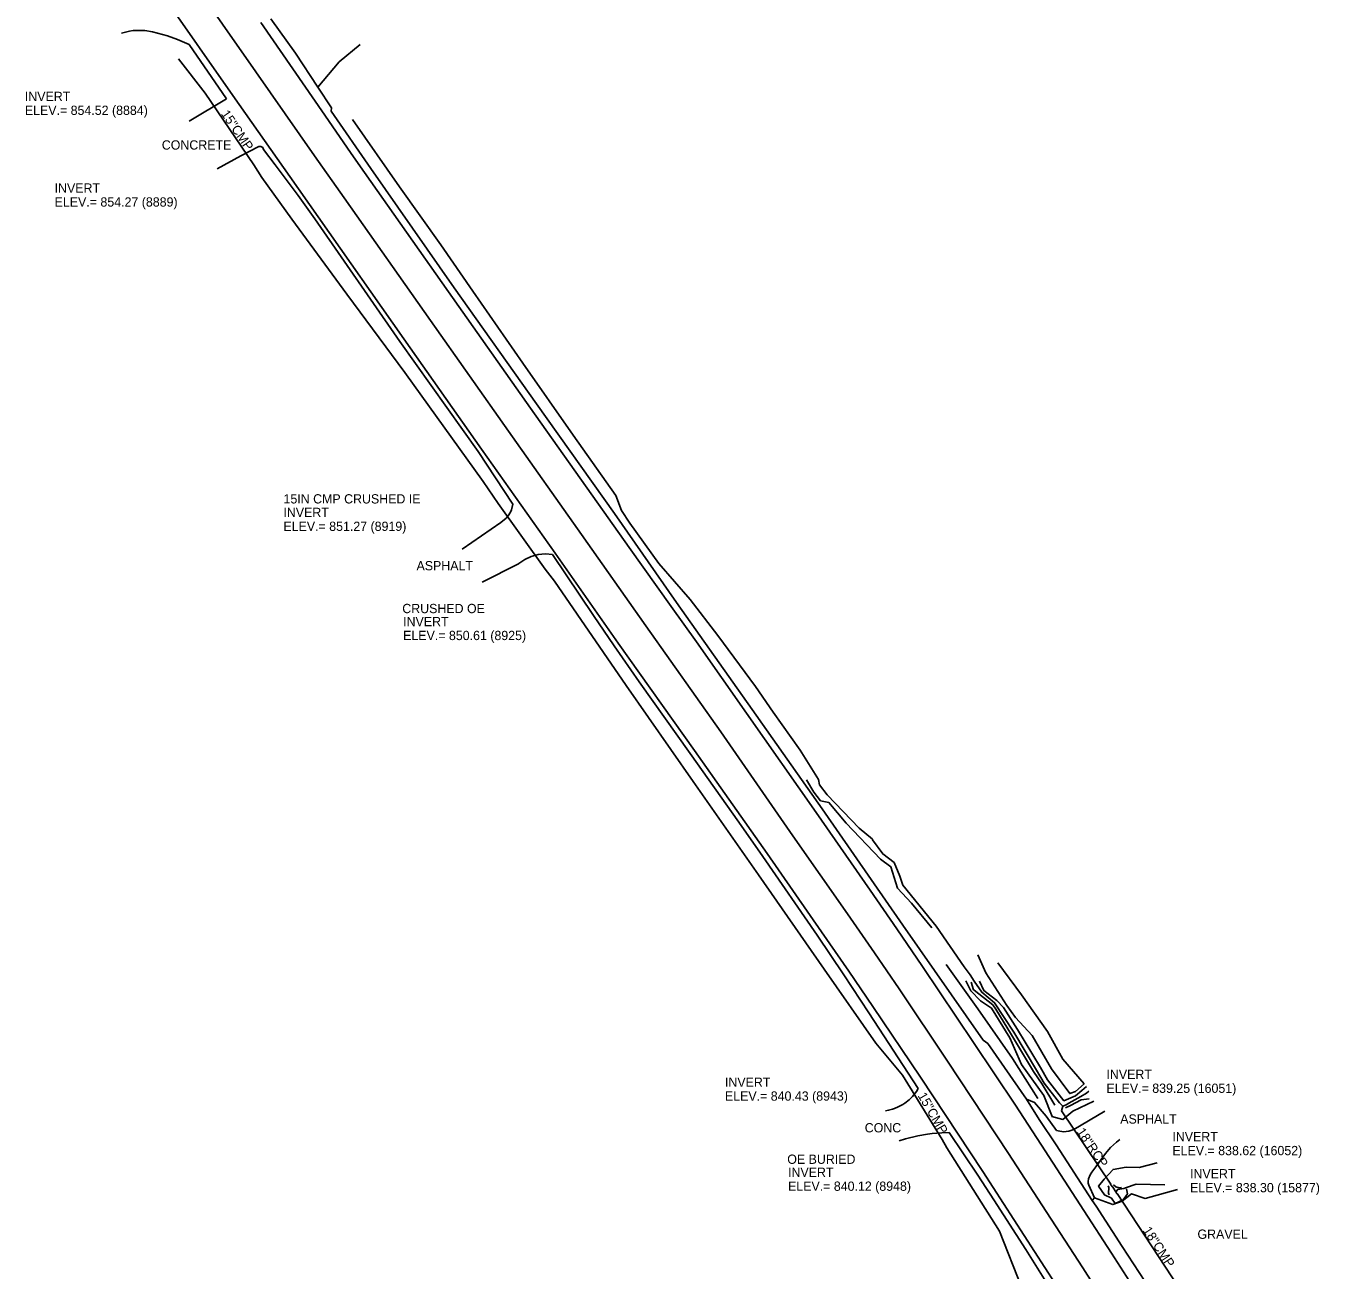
# Model space of a CAD drawing. Extents: x 4874250 to 4894764, y 3790958 to 3811930.
# Drawn here: x 4892909 to 4893327.7, y 3798746.6 to 3799149.3 of the extents above; entities that cross this region are included whole.
import ezdxf

# ---------------------------------------------------------------- set-up
doc = ezdxf.new("R2010")
doc.units = 0
for name, color, linetype in [('R_CM_CRAIL_PR', 7, 'Continuous'), ('R_CM_CUT_PR', 7, 'Continuous'), ('R_CM_DITCH_PR', 7, 'Continuous'), ('R_CM_FILL_PR', 7, 'Continuous'), ('R_CM_GRPOST_PR', 7, 'Continuous'), ('R_CM_MPES_PR', 7, 'Continuous'), ('R_PL_CNTINT_PR', 7, 'Continuous'), ('R_PL_ENTR_EX', 7, 'Continuous')]:
    doc.layers.add(name, color=color, linetype=linetype)

msp = doc.modelspace()

# ---------------------------------------------------------------- linework, layer by layer
at = {"layer": 'R_CM_CRAIL_PR'}
for points in [[(4893242.32, 3798742.32), (4893218.89, 3798778.55), (4893198.64, 3798809.01), (4893183.2, 3798831.9), (4893175.43, 3798843.31), (4893166.67, 3798856.05), (4893149.01, 3798881.42), (4893125.51, 3798914.73), (4893100.79, 3798949.51), (4893087.2, 3798968.95), (4893080.37, 3798978.65), (4893056.53, 3799012.31), (4893031.43, 3799048.02), (4893003.67, 3799087.45), (4892994.45, 3799100.55), (4892976.03, 3799126.78), (4892953.72, 3799158.81)], [(4893273.11, 3798740.2), (4893263.98, 3798754.28), (4893255.5, 3798767.3), (4893254.27, 3798769.16), (4893242.6, 3798787.1), (4893237.11, 3798795.35), (4893232.97, 3798801.91), (4893220.49, 3798819.93), (4893219.01, 3798821), (4893192.91, 3798858.26), (4893166.87, 3798895.85), (4893144.21, 3798928.08), (4893119.65, 3798962.63), (4893099.57, 3798991.49), (4893074.3, 3799026.95), (4893047.73, 3799064.48), (4893020.67, 3799103.1), (4893007.84, 3799121.71), (4893007.97, 3799122.72), (4893003.5, 3799129.49), (4892996.28, 3799140.41), (4892988.32, 3799151.61)], [(4893272.21, 3798733.98), (4893260.54, 3798752.06), (4893251.53, 3798765.95), (4893239.08, 3798785.16), (4893229.41, 3798800.03), (4893215.87, 3798820.31), (4893199.36, 3798844.83), (4893191.04, 3798857.05), (4893182.36, 3798869.62), (4893164.85, 3798894.67), (4893142.37, 3798926.8), (4893126.12, 3798949.89), (4893117.94, 3798961.4), (4893104.3, 3798980.48), (4893097.5, 3798990.04), (4893072.39, 3799025.59), (4893045.89, 3799063.19), (4893018.67, 3799101.82), (4893014.37, 3799107.98), (4893005.86, 3799120.38), (4892985.08, 3799150.42)], [(4892973.94, 3799125.71), (4892961.94, 3799143.21)], [(4893066.7, 3798994.54), (4893055.45, 3799011.49), (4893030.14, 3799047.11), (4893002.57, 3799086.79), (4892997.14, 3799094.35), (4892989.68, 3799104.27), (4892985.97, 3799109.24)], [(4893197.95, 3798805.35), (4893181.96, 3798829.92), (4893173.86, 3798842.12), (4893165.21, 3798854.97), (4893147.67, 3798880.47), (4893139.86, 3798891.6), (4893124.1, 3798913.79), (4893107.61, 3798937), (4893099.46, 3798948.68), (4893092.75, 3798958.48), (4893079.54, 3798978.23)], [(4893240.37, 3798741.2), (4893232.74, 3798753.32), (4893222.42, 3798769.38), (4893217.19, 3798777.36), (4893207.98, 3798791.18)]]:
    msp.add_lwpolyline(points, dxfattribs=at)
at = {"layer": 'R_CM_CUT_PR'}
for points in [[(4893202.29, 3798857.43), (4893195.78, 3798865.39), (4893191.28, 3798870.26), (4893189.04, 3798877.16), (4893185.71, 3798879.55), (4893174.66, 3798891.22), (4893169, 3798897.94), (4893166.31, 3798898.5), (4893164.12, 3798901.31), (4893161.74, 3798905.32)], [(4893236.71, 3798802.15), (4893228.46, 3798815.12), (4893217.27, 3798831.16), (4893207.03, 3798845.54)], [(4893251.63, 3798806.9), (4893248.89, 3798804.42), (4893247.02, 3798803.76), (4893241.11, 3798811.72), (4893234.83, 3798822.52), (4893229.45, 3798828.33), (4893226.62, 3798832.25), (4893219.78, 3798842.87), (4893217.26, 3798848.66)], [(4893251.63, 3798806.9), (4893244.76, 3798814.83), (4893239.83, 3798823.87), (4893231.42, 3798835.68), (4893223.71, 3798846.03)], [(4893254.77, 3798801.3), (4893247.98, 3798798.05), (4893244.75, 3798795.38), (4893241.24, 3798796.35), (4893241.25, 3798796.36), (4893238.65, 3798803.16), (4893231.41, 3798813.19), (4893227.6, 3798821.78), (4893221.69, 3798831.4), (4893218.14, 3798833.71), (4893215.02, 3798836.96), (4893213.34, 3798840.2)], [(4893265.33, 3798772.95), (4893265.65, 3798771.26), (4893264.29, 3798769.33), (4893261.72, 3798768.16), (4893260.49, 3798769.86), (4893258.2, 3798770.95), (4893256.35, 3798773.8), (4893258.17, 3798776.06), (4893261.02, 3798779.2), (4893265.31, 3798779.93), (4893269.5, 3798779.86), (4893275.25, 3798781.35)], [(4893259.42, 3798773.85), (4893259.69, 3798773.35), (4893259.54, 3798771.56), (4893259.78, 3798770.95)]]:
    msp.add_lwpolyline(points, dxfattribs=at)
at = {"layer": 'R_CM_DITCH_PR'}
for points in [[(4892967.08, 3799127.5), (4892982.84, 3799104.29)], [(4893061.92, 3798994.71), (4893077.12, 3798973.48)], [(4893192.84, 3798809.71), (4893205.67, 3798788.93)], [(4893244.33, 3798798.19), (4893260.26, 3798774.44)], [(4893262.32, 3798771.44), (4893286.9, 3798734.13)]]:
    msp.add_lwpolyline(points, dxfattribs=at)
at = {"layer": 'R_CM_FILL_PR'}
for points in [[(4893215.07, 3798839.77), (4893215.82, 3798837.36), (4893216.05, 3798837.16), (4893222.05, 3798832.47), (4893223.04, 3798831.09), (4893228.14, 3798822.8), (4893235.22, 3798810.88), (4893238.08, 3798806.75), (4893242.13, 3798800.03)], [(4893217.74, 3798840.15), (4893219.13, 3798837.08), (4893223.44, 3798833.87), (4893225.51, 3798831.56), (4893230.04, 3798824.49), (4893237.51, 3798812.2), (4893239.8, 3798808.24), (4893245.1, 3798801.44), (4893248.9, 3798803.04), (4893250.86, 3798804.72), (4893252.47, 3798805.98)], [(4893253.28, 3798802.09), (4893250.68, 3798801.67), (4893247.24, 3798799.93), (4893245.59, 3798799.13)], [(4893261.18, 3798774.16), (4893261.9, 3798773.56), (4893262.97, 3798773.25), (4893263.79, 3798773.36)]]:
    msp.add_lwpolyline(points, dxfattribs=at)
at = {"layer": 'R_CM_GRPOST_PR'}
for points in [[(4892961.94, 3799143.21), (4892959.64, 3799144.27), (4892958.09, 3799144.9), (4892954.91, 3799146.01), (4892951.66, 3799146.96), (4892950.01, 3799147.34), (4892947.52, 3799147.73), (4892945.04, 3799147.83), (4892943.81, 3799147.74), (4892942.53, 3799147.55), (4892940, 3799146.88)], [(4893003.5, 3799129.49), (4893010.48, 3799137.69), (4893017.28, 3799143.23)], [(4892961.87, 3799118.41), (4892973.94, 3799125.71)], [(4892985.97, 3799109.24), (4892985.69, 3799109.87), (4892985.1, 3799110.24), (4892984.42, 3799110.24), (4892984.21, 3799110.15), (4892978.6, 3799107.24), (4892970.99, 3799103)], [(4893050.25, 3798979.98), (4893062.75, 3798988.51), (4893064.48, 3798989.91), (4893065.19, 3798990.71), (4893065.89, 3798991.85), (4893066.25, 3798992.68), (4893066.7, 3798994.54)], [(4893079.54, 3798978.23), (4893077.22, 3798978.42), (4893074.9, 3798978.2), (4893072.65, 3798977.59), (4893070.54, 3798976.61), (4893068.62, 3798975.27), (4893068.47, 3798975.15), (4893056.78, 3798969.27)], [(4893187.3, 3798798.17), (4893188.32, 3798798.37), (4893189.62, 3798798.72), (4893190.25, 3798798.93), (4893191.44, 3798799.4), (4893192.92, 3798800.17), (4893193.61, 3798800.6), (4893195.05, 3798801.72), (4893196.13, 3798802.8), (4893197.39, 3798804.44), (4893197.95, 3798805.35)], [(4893258.39, 3798798.06), (4893248.33, 3798792.12), (4893246.7, 3798791.57), (4893244.99, 3798791.41), (4893243.3, 3798791.65), (4893242.75, 3798791.82), (4893239.32, 3798796.38), (4893235.59, 3798800.84), (4893232.97, 3798801.91)], [(4893207.98, 3798791.18), (4893205.62, 3798791.09), (4893202.5, 3798790.81), (4893200.95, 3798790.6), (4893197.86, 3798790.06), (4893193.79, 3798789.05), (4893191.78, 3798788.43)], [(4893254.27, 3798769.16), (4893255.02, 3798770.04), (4893253.19, 3798774.13), (4893252.98, 3798774.8), (4893252.94, 3798775.24), (4893253.05, 3798776.13), (4893253.59, 3798777.46), (4893254.13, 3798778.34), (4893255.39, 3798780.05), (4893258.61, 3798784.35), (4893260.24, 3798786.25), (4893262.11, 3798788.02), (4893263.19, 3798788.85)], [(4893281.88, 3798772.75), (4893271.42, 3798769.83), (4893266.98, 3798771.28), (4893264, 3798768.9), (4893260.9, 3798767.84), (4893255.02, 3798770.04)]]:
    msp.add_lwpolyline(points, dxfattribs=at)
at = {"layer": 'R_CM_MPES_PR'}
for points in [[(4892958.48, 3799138.64), (4892967.08, 3799127.5)], [(4893014.75, 3799119.03), (4893029.94, 3799097.15), (4893043.38, 3799078.43), (4893053.72, 3799063.44), (4893069.96, 3799040.08), (4893086.19, 3799016.8), (4893100.03, 3798997.27), (4893101.84, 3798992.49), (4893104.61, 3798988.39), (4893113.96, 3798975.24), (4893124.13, 3798963.62), (4893133.07, 3798951.94), (4893145.24, 3798935.49), (4893150.97, 3798927.17), (4893159.68, 3798914.87), (4893165.69, 3798905.37), (4893165.97, 3798903.7), (4893168.41, 3798900.43), (4893178.86, 3798889.62), (4893183.08, 3798886.06), (4893183.15, 3798885.9), (4893186.45, 3798881.28), (4893190.17, 3798878.49), (4893191.99, 3798874.07), (4893193, 3798871.22), (4893203.72, 3798857.87), (4893212.83, 3798844.8), (4893214.8, 3798842.15), (4893216.07, 3798840.11), (4893218.49, 3798836.51), (4893222.68, 3798833.15), (4893228.92, 3798823.57), (4893236.27, 3798811.29), (4893238.74, 3798807.06), (4893243.65, 3798800.73), (4893244.78, 3798799.62), (4893244.33, 3798798.19)], [(4892982.84, 3799104.29), (4892985.43, 3799100.23), (4892995.16, 3799086.71), (4893012.97, 3799062.42), (4893031.74, 3799037.15), (4893057.03, 3799001.8), (4893061.92, 3798994.71)], [(4893077.12, 3798973.48), (4893080.21, 3798969.56), (4893103.37, 3798935.85), (4893125.08, 3798904.79), (4893146.23, 3798874.48), (4893167.48, 3798843.98), (4893184.24, 3798820.05), (4893192.84, 3798809.71)], [(4893253.2, 3798804.52), (4893252.45, 3798803.85), (4893250.61, 3798802.82), (4893246.66, 3798800.69), (4893245.79, 3798800.15), (4893244.78, 3798799.62)], [(4893205.67, 3798788.93), (4893207.18, 3798786.15), (4893224.2, 3798759.21), (4893231.51, 3798740.83), (4893234.8, 3798736.66)], [(4893260.19, 3798774.34), (4893260.95, 3798773.47), (4893261.93, 3798771.89), (4893262.29, 3798771.27)], [(4893277.75, 3798774.23), (4893268.55, 3798774.43), (4893265.04, 3798773.22), (4893264.46, 3798773.01), (4893262.52, 3798772.73), (4893261.93, 3798771.89)]]:
    msp.add_lwpolyline(points, dxfattribs=at)
at = {"layer": 'R_PL_CNTINT_PR'}
msp.add_lwpolyline([(4893277.63, 3798705.96), (4893251.19, 3798747.34), (4893235.2, 3798772.04), (4893227.16, 3798784.35), (4893207.39, 3798814.24), (4893191.75, 3798837.66), (4893183.83, 3798849.3), (4893175.04, 3798861.96), (4893157.35, 3798887.19), (4893134, 3798920.83), (4893109.79, 3798955.1), (4893088.89, 3798984.69), (4893065.3, 3799018.14), (4893040.04, 3799053.88), (4893012.03, 3799093.68), (4893002.5, 3799107.24), (4892983.49, 3799134.41), (4892961.89, 3799165.41)], dxfattribs=at)

# ---------------------------------------------------------------- texts
at = {"layer": 'R_PL_ENTR_EX'}
for s, p in [('INVERT', (4892908.69, 3799124.96)), ('ELEV.= 854.52 (8884)', (4892908.69, 3799120.46)), ('CONCRETE', (4892953.03, 3799109.24)), ('INVERT', (4892918.33, 3799095.29)), ('ELEV.= 854.27 (8889)', (4892918.33, 3799090.79)), ('15IN CMP CRUSHED IE', (4892992.44, 3798994.71)), ('INVERT', (4892992.4, 3798990.33)), ('ELEV.= 851.27 (8919)', (4892992.4, 3798985.83)), ('ASPHALT', (4893035.5, 3798973.08)), ('CRUSHED OE', (4893030.89, 3798959.22)), ('INVERT', (4893031.17, 3798955)), ('ELEV.= 850.61 (8925)', (4893031.17, 3798950.5)), ('INVERT', (4893258.88, 3798808.47)), ('INVERT', (4893135.36, 3798805.94)), ('ELEV.= 840.43 (8943)', (4893135.36, 3798801.44)), ('ELEV.= 839.25 (16051)', (4893258.88, 3798803.97)), ('ASPHALT', (4893263.35, 3798794.02)), ('CONC', (4893180.62, 3798791.18)), ('INVERT', (4893280.23, 3798788.3)), ('ELEV.= 838.62 (16052)', (4893280.23, 3798783.8)), ('OE BURIED', (4893155.54, 3798781)), ('INVERT', (4893155.79, 3798776.77)), ('INVERT', (4893285.95, 3798776.3)), ('ELEV.= 840.12 (8948)', (4893155.79, 3798772.27)), ('ELEV.= 838.30 (15877)', (4893285.95, 3798771.8)), ('GRAVEL', (4893288.35, 3798756.74))]:
    msp.add_text(s, height=3, dxfattribs=at).set_placement(p)
for s, rotation, p in [('15"CMP', 304.3995, (4892972.06, 3799120.8)), ('15"CMP', 300.2158, (4893197.67, 3798803.08)), ('18"RCP', 303.9674, (4893249.1, 3798791.42)), ('18"CMP', 303.5808, (4893270.5, 3798759.46))]:
    msp.add_text(s, height=3, rotation=rotation, dxfattribs=at).set_placement(p)

doc.saveas('drawing.dxf')
